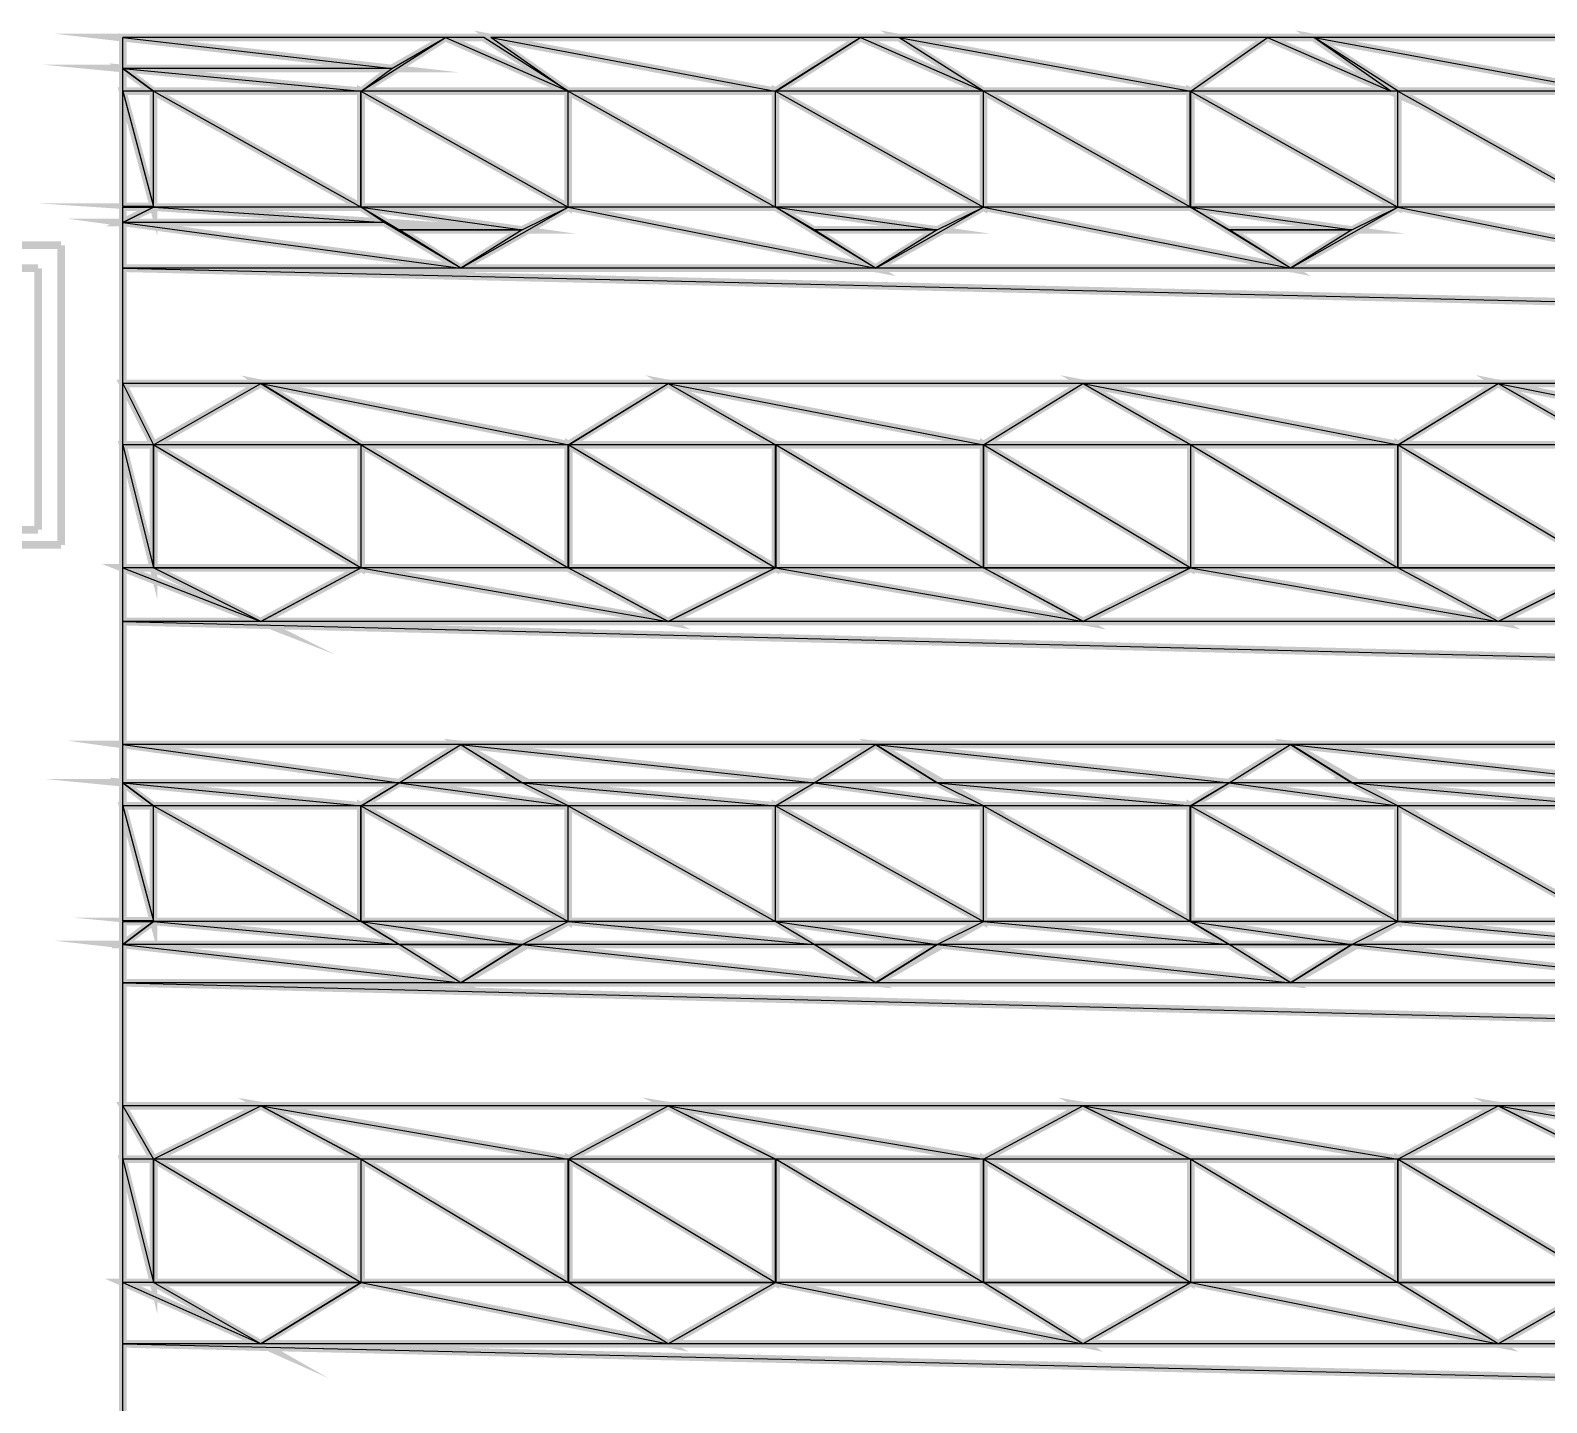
# Model space of a CAD drawing. Header units: metres. Extents: x -593 to 248, y 430 to 1024.
# Drawn here: x -488.8 to -480.43, y 579.05 to 586.62 of the extents above; entities that cross this region are included whole.
import ezdxf

# ---------------------------------------------------------------- set-up
doc = ezdxf.new("R2010")
doc.units = ezdxf.units.M
doc.header["$MEASUREMENT"] = 0
for name, color, linetype in [('C00-00-00-BLACK', 7, 'Continuous'), ('C62-64-65', 252, 'Continuous'), ('C93-95-97', 253, 'Continuous')]:
    doc.layers.add(name, color=color, linetype=linetype)

msp = doc.modelspace()

# ---------------------------------------------------------------- linework, layer by layer
at = {"layer": 'C00-00-00-BLACK', "const_width": 0.0423}
for points in [[(-488.2864, 586.5828), (-460.9308, 586.5828)], [(-488.2864, 573.1028), (-488.2864, 586.5828)], [(-486.9698, 586.2868), (-486.5048, 586.5828)], [(-486.2938, 586.5828), (-485.8278, 586.2868)], [(-484.6828, 586.2868), (-484.2168, 586.5828)], [(-484.0018, 586.5828), (-483.5358, 586.2868)], [(-482.3908, 586.2868), (-481.9678, 586.5828)], [(-481.7128, 586.5828), (-481.2478, 586.2868)], [(-488.2864, 586.4128), (-488.1168, 586.2868)], [(-488.1168, 586.2868), (-488.1168, 585.6478)], [(-486.9698, 586.2868), (-486.9698, 585.6478)], [(-485.8278, 586.2868), (-485.8278, 585.6478)], [(-484.6828, 586.2868), (-484.6828, 585.6478)], [(-483.5358, 586.2868), (-483.5358, 585.6478)], [(-482.3908, 586.2868), (-482.3908, 585.6478)], [(-481.2478, 586.2868), (-481.2478, 585.6478)], [(-488.2864, 585.5638), (-488.1168, 585.6478)], [(-486.9698, 585.6478), (-486.4208, 585.3108)], [(-486.4208, 585.3108), (-485.8278, 585.6478)], [(-484.6828, 585.6478), (-484.1318, 585.3108)], [(-484.1318, 585.3108), (-483.5358, 585.6478)], [(-482.3908, 585.6478), (-481.8408, 585.3108)], [(-481.8408, 585.3108), (-481.2478, 585.6478)], [(-489.9, 585.4378), (-488.6269, 585.4378)], [(-488.6269, 583.7838), (-488.6269, 585.4378)], [(-489.9, 585.3108), (-488.7535, 585.3108)], [(-488.7535, 583.8678), (-488.7535, 585.3108)], [(-488.1168, 584.3368), (-487.5244, 584.6748)], [(-487.5244, 584.6748), (-486.9698, 584.3368)], [(-485.8278, 584.3368), (-485.2758, 584.6748)], [(-485.2758, 584.6748), (-484.6828, 584.3368)], [(-483.5358, 584.3368), (-482.9868, 584.6748)], [(-482.9868, 584.6748), (-482.3908, 584.3368)], [(-481.2478, 584.3368), (-480.6948, 584.6748)], [(-480.6948, 584.6748), (-480.1028, 584.3368)], [(-488.1168, 584.3368), (-488.1168, 583.6568)], [(-486.9698, 584.3368), (-486.9698, 583.6568)], [(-485.8278, 584.3368), (-485.8278, 583.6568)], [(-484.6828, 584.3368), (-484.6828, 583.6568)], [(-483.5358, 584.3368), (-483.5358, 583.6568)], [(-482.3908, 584.3368), (-482.3908, 583.6568)], [(-481.2478, 584.3368), (-481.2478, 583.6568)], [(-489.9, 583.8678), (-488.7535, 583.8678)], [(-489.9, 583.7838), (-488.6269, 583.7838)], [(-488.1168, 583.6568), (-487.5244, 583.3608)], [(-487.5244, 583.3608), (-486.9698, 583.6568)], [(-485.8278, 583.6568), (-485.2758, 583.3608)], [(-485.2758, 583.3608), (-484.6828, 583.6568)], [(-483.5358, 583.6568), (-482.9868, 583.3608)], [(-482.9868, 583.3608), (-482.3908, 583.6568)], [(-481.2478, 583.6568), (-480.6948, 583.3608)], [(-480.6948, 583.3608), (-480.1028, 583.6568)], [(-486.9698, 582.3438), (-486.4208, 582.6828)], [(-486.4208, 582.6828), (-485.8278, 582.3438)], [(-484.6828, 582.3438), (-484.1318, 582.6828)], [(-484.1318, 582.6828), (-483.5358, 582.3438)], [(-482.3908, 582.3438), (-481.8408, 582.6828)], [(-481.8408, 582.6828), (-481.2478, 582.3438)], [(-488.2864, 582.4718), (-488.1168, 582.3438)], [(-488.1168, 582.3438), (-488.1168, 581.7068)], [(-486.9698, 582.3438), (-486.9698, 581.7068)], [(-485.8278, 582.3438), (-485.8278, 581.7068)], [(-484.6828, 582.3438), (-484.6828, 581.7068)], [(-483.5358, 582.3438), (-483.5358, 581.7068)], [(-482.3908, 582.3438), (-482.3908, 581.7068)], [(-481.2478, 582.3438), (-481.2478, 581.7068)], [(-488.2864, 581.5788), (-488.1168, 581.7068)], [(-486.9698, 581.7068), (-486.4208, 581.3678)], [(-486.4208, 581.3678), (-485.8278, 581.7068)], [(-484.6828, 581.7068), (-484.1318, 581.3678)], [(-484.1318, 581.3678), (-483.5358, 581.7068)], [(-482.3908, 581.7068), (-481.8408, 581.3678)], [(-481.8408, 581.3678), (-481.2478, 581.7068)], [(-488.1168, 580.3938), (-487.5244, 580.6898)], [(-487.5244, 580.6898), (-486.9698, 580.3938)], [(-485.8278, 580.3938), (-485.2758, 580.6898)], [(-485.2758, 580.6898), (-484.6828, 580.3938)], [(-483.5358, 580.3938), (-482.9868, 580.6898)], [(-482.9868, 580.6898), (-482.3908, 580.3938)], [(-481.2478, 580.3938), (-480.6948, 580.6898)], [(-480.6948, 580.6898), (-480.1028, 580.3938)], [(-488.1168, 580.3938), (-488.1168, 579.7148)], [(-486.9698, 580.3938), (-486.9698, 579.7148)], [(-485.8278, 580.3938), (-485.8278, 579.7148)], [(-484.6828, 580.3938), (-484.6828, 579.7148)], [(-483.5358, 580.3938), (-483.5358, 579.7148)], [(-482.3908, 580.3938), (-482.3908, 579.7148)], [(-481.2478, 580.3938), (-481.2478, 579.7148)], [(-488.1168, 579.7148), (-487.5244, 579.3758)], [(-487.5244, 579.3758), (-486.9698, 579.7148)], [(-485.8278, 579.7148), (-485.2758, 579.3758)], [(-485.2758, 579.3758), (-484.6828, 579.7148)], [(-483.5358, 579.7148), (-482.9868, 579.3758)], [(-482.9868, 579.3758), (-482.3908, 579.7148)], [(-481.2478, 579.7148), (-480.6948, 579.3758)], [(-480.6948, 579.3758), (-480.1028, 579.7148)]]:
    msp.add_lwpolyline(points, dxfattribs=at)
at = {"layer": 'C62-64-65', "const_width": 0.0423}
for points in [[(-486.5048, 586.5828), (-485.8278, 586.2868), (-486.9698, 586.2868), (-486.5048, 586.5828)], [(-486.2938, 586.5828), (-486.5048, 586.5828), (-485.8278, 586.2868), (-486.2938, 586.5828)], [(-484.2148, 586.5828), (-483.5358, 586.2868), (-484.6798, 586.2868), (-484.2148, 586.5828)], [(-484.0018, 586.5828), (-484.2148, 586.5828), (-483.5358, 586.2868), (-484.0018, 586.5828)], [(-481.9678, 586.5828), (-481.2878, 586.2868), (-482.3908, 586.2868), (-481.9678, 586.5828)], [(-481.7128, 586.5828), (-481.9678, 586.5828), (-481.2878, 586.2868), (-481.7128, 586.5828)], [(-488.2864, 586.4128), (-488.1168, 586.2868), (-488.2864, 586.2868), (-488.2864, 586.4128)], [(-488.2864, 586.2868), (-488.1168, 585.6508), (-488.2864, 585.6508), (-488.2864, 586.2868)], [(-488.1168, 586.2868), (-488.2864, 586.2868), (-488.1168, 585.6508), (-488.1168, 586.2868)], [(-485.8278, 586.2868), (-486.9728, 586.2868), (-485.8278, 585.6478), (-485.8278, 586.2868)], [(-486.9728, 586.2868), (-485.8278, 585.6478), (-486.9728, 585.6478), (-486.9728, 586.2868)], [(-483.5358, 586.2868), (-484.6828, 586.2868), (-483.5358, 585.6478), (-483.5358, 586.2868)], [(-484.6828, 586.2868), (-483.5358, 585.6478), (-484.6828, 585.6478), (-484.6828, 586.2868)], [(-481.2478, 586.2868), (-482.3938, 586.2868), (-481.2478, 585.6478), (-481.2478, 586.2868)], [(-482.3938, 586.2868), (-481.2478, 585.6478), (-482.3938, 585.6478), (-482.3938, 586.2868)], [(-486.9728, 585.6478), (-486.0818, 585.5218), (-486.7628, 585.5218), (-486.9728, 585.6478)], [(-484.6828, 585.6478), (-483.7918, 585.5218), (-484.4708, 585.5218), (-484.6828, 585.6478)], [(-482.3938, 585.6478), (-481.5018, 585.5218), (-482.1818, 585.5218), (-482.3938, 585.6478)], [(-488.2864, 585.6478), (-488.1168, 585.6478), (-488.2864, 585.5638), (-488.2864, 585.6478)], [(-485.8278, 585.6478), (-486.9728, 585.6478), (-486.0818, 585.5218), (-485.8278, 585.6478)], [(-483.5358, 585.6478), (-484.6828, 585.6478), (-483.7918, 585.5218), (-483.5358, 585.6478)], [(-481.2478, 585.6478), (-482.3938, 585.6478), (-481.5018, 585.5218), (-481.2478, 585.6478)], [(-486.7598, 585.5218), (-486.0818, 585.5218), (-486.4208, 585.3108), (-486.7598, 585.5218)], [(-484.4708, 585.5218), (-483.7918, 585.5218), (-484.1318, 585.3108), (-484.4708, 585.5218)], [(-482.1788, 585.5218), (-481.5018, 585.5218), (-481.8408, 585.3108), (-482.1788, 585.5218)], [(-487.5244, 584.6748), (-486.9698, 584.3368), (-488.1168, 584.3368), (-487.5244, 584.6748)], [(-485.2758, 584.6748), (-484.6828, 584.3368), (-485.8278, 584.3368), (-485.2758, 584.6748)], [(-482.9868, 584.6748), (-482.3908, 584.3368), (-483.5358, 584.3368), (-482.9868, 584.6748)], [(-480.6948, 584.6748), (-480.1028, 584.3368), (-481.2478, 584.3368), (-480.6948, 584.6748)], [(-486.9698, 584.3368), (-488.1143, 584.3368), (-486.9698, 583.6568), (-486.9698, 584.3368)], [(-488.1143, 584.3368), (-486.9698, 583.6568), (-488.1143, 583.6568), (-488.1143, 584.3368)], [(-484.6828, 584.3368), (-485.8248, 584.3368), (-484.6828, 583.6568), (-484.6828, 584.3368)], [(-485.8248, 584.3368), (-484.6828, 583.6568), (-485.8248, 583.6568), (-485.8248, 584.3368)], [(-482.3908, 584.3368), (-483.5338, 584.3368), (-482.3908, 583.6568), (-482.3908, 584.3368)], [(-483.5338, 584.3368), (-482.3908, 583.6568), (-483.5338, 583.6568), (-483.5338, 584.3368)], [(-480.1028, 584.3368), (-481.2458, 584.3368), (-480.1028, 583.6568), (-480.1028, 584.3368)], [(-481.2458, 584.3368), (-480.1028, 583.6568), (-481.2458, 583.6568), (-481.2458, 584.3368)], [(-488.1168, 583.6568), (-486.9698, 583.6568), (-487.5244, 583.3608), (-488.1168, 583.6568)], [(-485.8278, 583.6568), (-484.6828, 583.6568), (-485.2758, 583.3608), (-485.8278, 583.6568)], [(-483.5358, 583.6568), (-482.3908, 583.6568), (-482.9868, 583.3608), (-483.5358, 583.6568)], [(-481.2478, 583.6568), (-480.1028, 583.6568), (-480.6948, 583.3608), (-481.2478, 583.6568)], [(-486.4208, 582.6828), (-486.0818, 582.4718), (-486.7598, 582.4718), (-486.4208, 582.6828)], [(-484.1318, 582.6828), (-483.7918, 582.4718), (-484.4708, 582.4718), (-484.1318, 582.6828)], [(-481.8408, 582.6828), (-481.5018, 582.4718), (-482.1788, 582.4718), (-481.8408, 582.6828)], [(-488.2864, 582.4718), (-488.1168, 582.3438), (-488.2864, 582.3438), (-488.2864, 582.4718)], [(-488.2864, 582.3438), (-488.1168, 581.7098), (-488.2864, 581.7098), (-488.2864, 582.3438)], [(-486.0818, 582.4718), (-486.7628, 582.4718), (-485.8278, 582.3438), (-486.0818, 582.4718)], [(-486.7628, 582.4718), (-485.8278, 582.3438), (-486.9728, 582.3438), (-486.7628, 582.4718)], [(-483.7918, 582.4718), (-484.4708, 582.4718), (-483.5358, 582.3438), (-483.7918, 582.4718)], [(-484.4708, 582.4718), (-483.5358, 582.3438), (-484.6828, 582.3438), (-484.4708, 582.4718)], [(-481.5018, 582.4718), (-482.1818, 582.4718), (-481.2478, 582.3438), (-481.5018, 582.4718)], [(-482.1818, 582.4718), (-481.2478, 582.3438), (-482.3938, 582.3438), (-482.1818, 582.4718)], [(-488.1168, 582.3438), (-488.2864, 582.3438), (-488.1168, 581.7098), (-488.1168, 582.3438)], [(-485.8278, 582.3438), (-486.9728, 582.3438), (-485.8278, 581.7068), (-485.8278, 582.3438)], [(-486.9728, 582.3438), (-485.8278, 581.7068), (-486.9728, 581.7068), (-486.9728, 582.3438)], [(-483.5358, 582.3438), (-484.6828, 582.3438), (-483.5358, 581.7068), (-483.5358, 582.3438)], [(-484.6828, 582.3438), (-483.5358, 581.7068), (-484.6828, 581.7068), (-484.6828, 582.3438)], [(-481.2478, 582.3438), (-482.3938, 582.3438), (-481.2478, 581.7068), (-481.2478, 582.3438)], [(-482.3938, 582.3438), (-481.2478, 581.7068), (-482.3938, 581.7068), (-482.3938, 582.3438)], [(-488.2864, 581.7068), (-488.1168, 581.7068), (-488.2864, 581.5788), (-488.2864, 581.7068)], [(-485.8278, 581.7068), (-486.9728, 581.7068), (-486.0818, 581.5788), (-485.8278, 581.7068)], [(-486.9728, 581.7068), (-486.0818, 581.5788), (-486.7628, 581.5788), (-486.9728, 581.7068)], [(-483.5358, 581.7068), (-484.6828, 581.7068), (-483.7918, 581.5788), (-483.5358, 581.7068)], [(-484.6828, 581.7068), (-483.7918, 581.5788), (-484.4708, 581.5788), (-484.6828, 581.7068)], [(-481.2478, 581.7068), (-482.3938, 581.7068), (-481.5018, 581.5788), (-481.2478, 581.7068)], [(-482.3938, 581.7068), (-481.5018, 581.5788), (-482.1818, 581.5788), (-482.3938, 581.7068)], [(-486.7598, 581.5788), (-486.0818, 581.5788), (-486.4208, 581.3678), (-486.7598, 581.5788)], [(-484.4708, 581.5788), (-483.7918, 581.5788), (-484.1318, 581.3678), (-484.4708, 581.5788)], [(-482.1788, 581.5788), (-481.5018, 581.5788), (-481.8408, 581.3678), (-482.1788, 581.5788)], [(-487.5244, 580.6898), (-486.9698, 580.3938), (-488.1168, 580.3938), (-487.5244, 580.6898)], [(-485.2758, 580.6898), (-484.6828, 580.3938), (-485.8278, 580.3938), (-485.2758, 580.6898)], [(-482.9868, 580.6898), (-482.3908, 580.3938), (-483.5358, 580.3938), (-482.9868, 580.6898)], [(-480.6948, 580.6898), (-480.1028, 580.3938), (-481.2478, 580.3938), (-480.6948, 580.6898)], [(-486.9698, 580.3938), (-488.1143, 580.3938), (-486.9698, 579.7148), (-486.9698, 580.3938)], [(-488.1143, 580.3938), (-486.9698, 579.7148), (-488.1143, 579.7148), (-488.1143, 580.3938)], [(-484.6828, 580.3938), (-485.8248, 580.3938), (-484.6828, 579.7148), (-484.6828, 580.3938)], [(-485.8248, 580.3938), (-484.6828, 579.7148), (-485.8248, 579.7148), (-485.8248, 580.3938)], [(-482.3908, 580.3938), (-483.5338, 580.3938), (-482.3908, 579.7148), (-482.3908, 580.3938)], [(-483.5338, 580.3938), (-482.3908, 579.7148), (-483.5338, 579.7148), (-483.5338, 580.3938)], [(-480.1028, 580.3938), (-481.2458, 580.3938), (-480.1028, 579.7148), (-480.1028, 580.3938)], [(-481.2458, 580.3938), (-480.1028, 579.7148), (-481.2458, 579.7148), (-481.2458, 580.3938)], [(-488.1168, 579.7148), (-486.9698, 579.7148), (-487.5244, 579.3758), (-488.1168, 579.7148)], [(-485.8278, 579.7148), (-484.6828, 579.7148), (-485.2758, 579.3758), (-485.8278, 579.7148)], [(-483.5358, 579.7148), (-482.3908, 579.7148), (-482.9868, 579.3758), (-483.5358, 579.7148)], [(-481.2478, 579.7148), (-480.1028, 579.7148), (-480.6948, 579.3758), (-481.2478, 579.7148)]]:
    msp.add_lwpolyline(points, close=True, dxfattribs=at)
at = {"layer": 'C62-64-65'}
for points in [[(-486.5048, 586.5828), (-485.8278, 586.2868), (-486.9698, 586.2868), (-486.5048, 586.5828)], [(-486.2938, 586.5828), (-486.5048, 586.5828), (-485.8278, 586.2868), (-486.2938, 586.5828)], [(-484.2148, 586.5828), (-483.5358, 586.2868), (-484.6798, 586.2868), (-484.2148, 586.5828)], [(-484.0018, 586.5828), (-484.2148, 586.5828), (-483.5358, 586.2868), (-484.0018, 586.5828)], [(-481.9678, 586.5828), (-481.2878, 586.2868), (-482.3908, 586.2868), (-481.9678, 586.5828)], [(-481.7128, 586.5828), (-481.9678, 586.5828), (-481.2878, 586.2868), (-481.7128, 586.5828)], [(-488.2864, 586.4128), (-488.1168, 586.2868), (-488.2864, 586.2868), (-488.2864, 586.4128)], [(-488.1168, 586.2868), (-488.2864, 586.2868), (-488.1168, 585.6508), (-488.1168, 586.2868)], [(-488.2864, 586.2868), (-488.1168, 585.6508), (-488.2864, 585.6508), (-488.2864, 586.2868)], [(-485.8278, 586.2868), (-486.9728, 586.2868), (-485.8278, 585.6478), (-485.8278, 586.2868)], [(-486.9728, 586.2868), (-485.8278, 585.6478), (-486.9728, 585.6478), (-486.9728, 586.2868)], [(-483.5358, 586.2868), (-484.6828, 586.2868), (-483.5358, 585.6478), (-483.5358, 586.2868)], [(-484.6828, 586.2868), (-483.5358, 585.6478), (-484.6828, 585.6478), (-484.6828, 586.2868)], [(-481.2478, 586.2868), (-482.3938, 586.2868), (-481.2478, 585.6478), (-481.2478, 586.2868)], [(-482.3938, 586.2868), (-481.2478, 585.6478), (-482.3938, 585.6478), (-482.3938, 586.2868)], [(-488.2864, 585.6478), (-488.1168, 585.6478), (-488.2864, 585.5638), (-488.2864, 585.6478)], [(-485.8278, 585.6478), (-486.9728, 585.6478), (-486.0818, 585.5218), (-485.8278, 585.6478)], [(-486.9728, 585.6478), (-486.0818, 585.5218), (-486.7628, 585.5218), (-486.9728, 585.6478)], [(-483.5358, 585.6478), (-484.6828, 585.6478), (-483.7918, 585.5218), (-483.5358, 585.6478)], [(-484.6828, 585.6478), (-483.7918, 585.5218), (-484.4708, 585.5218), (-484.6828, 585.6478)], [(-481.2478, 585.6478), (-482.3938, 585.6478), (-481.5018, 585.5218), (-481.2478, 585.6478)], [(-482.3938, 585.6478), (-481.5018, 585.5218), (-482.1818, 585.5218), (-482.3938, 585.6478)], [(-486.7598, 585.5218), (-486.0818, 585.5218), (-486.4208, 585.3108), (-486.7598, 585.5218)], [(-484.4708, 585.5218), (-483.7918, 585.5218), (-484.1318, 585.3108), (-484.4708, 585.5218)], [(-482.1788, 585.5218), (-481.5018, 585.5218), (-481.8408, 585.3108), (-482.1788, 585.5218)], [(-487.5244, 584.6748), (-486.9698, 584.3368), (-488.1168, 584.3368), (-487.5244, 584.6748)], [(-485.2758, 584.6748), (-484.6828, 584.3368), (-485.8278, 584.3368), (-485.2758, 584.6748)], [(-482.9868, 584.6748), (-482.3908, 584.3368), (-483.5358, 584.3368), (-482.9868, 584.6748)], [(-480.6948, 584.6748), (-480.1028, 584.3368), (-481.2478, 584.3368), (-480.6948, 584.6748)], [(-486.9698, 584.3368), (-488.1143, 584.3368), (-486.9698, 583.6568), (-486.9698, 584.3368)], [(-488.1143, 584.3368), (-486.9698, 583.6568), (-488.1143, 583.6568), (-488.1143, 584.3368)], [(-484.6828, 584.3368), (-485.8248, 584.3368), (-484.6828, 583.6568), (-484.6828, 584.3368)], [(-485.8248, 584.3368), (-484.6828, 583.6568), (-485.8248, 583.6568), (-485.8248, 584.3368)], [(-482.3908, 584.3368), (-483.5338, 584.3368), (-482.3908, 583.6568), (-482.3908, 584.3368)], [(-483.5338, 584.3368), (-482.3908, 583.6568), (-483.5338, 583.6568), (-483.5338, 584.3368)], [(-480.1028, 584.3368), (-481.2458, 584.3368), (-480.1028, 583.6568), (-480.1028, 584.3368)], [(-481.2458, 584.3368), (-480.1028, 583.6568), (-481.2458, 583.6568), (-481.2458, 584.3368)], [(-488.1168, 583.6568), (-486.9698, 583.6568), (-487.5244, 583.3608), (-488.1168, 583.6568)], [(-485.8278, 583.6568), (-484.6828, 583.6568), (-485.2758, 583.3608), (-485.8278, 583.6568)], [(-483.5358, 583.6568), (-482.3908, 583.6568), (-482.9868, 583.3608), (-483.5358, 583.6568)], [(-481.2478, 583.6568), (-480.1028, 583.6568), (-480.6948, 583.3608), (-481.2478, 583.6568)], [(-486.4208, 582.6828), (-486.0818, 582.4718), (-486.7598, 582.4718), (-486.4208, 582.6828)], [(-484.1318, 582.6828), (-483.7918, 582.4718), (-484.4708, 582.4718), (-484.1318, 582.6828)], [(-481.8408, 582.6828), (-481.5018, 582.4718), (-482.1788, 582.4718), (-481.8408, 582.6828)], [(-488.2864, 582.4718), (-488.1168, 582.3438), (-488.2864, 582.3438), (-488.2864, 582.4718)], [(-486.7628, 582.4718), (-485.8278, 582.3438), (-486.9728, 582.3438), (-486.7628, 582.4718)], [(-486.0818, 582.4718), (-486.7628, 582.4718), (-485.8278, 582.3438), (-486.0818, 582.4718)], [(-484.4708, 582.4718), (-483.5358, 582.3438), (-484.6828, 582.3438), (-484.4708, 582.4718)], [(-483.7918, 582.4718), (-484.4708, 582.4718), (-483.5358, 582.3438), (-483.7918, 582.4718)], [(-482.1818, 582.4718), (-481.2478, 582.3438), (-482.3938, 582.3438), (-482.1818, 582.4718)], [(-481.5018, 582.4718), (-482.1818, 582.4718), (-481.2478, 582.3438), (-481.5018, 582.4718)], [(-488.1168, 582.3438), (-488.2864, 582.3438), (-488.1168, 581.7098), (-488.1168, 582.3438)], [(-488.2864, 582.3438), (-488.1168, 581.7098), (-488.2864, 581.7098), (-488.2864, 582.3438)], [(-485.8278, 582.3438), (-486.9728, 582.3438), (-485.8278, 581.7068), (-485.8278, 582.3438)], [(-486.9728, 582.3438), (-485.8278, 581.7068), (-486.9728, 581.7068), (-486.9728, 582.3438)], [(-483.5358, 582.3438), (-484.6828, 582.3438), (-483.5358, 581.7068), (-483.5358, 582.3438)], [(-484.6828, 582.3438), (-483.5358, 581.7068), (-484.6828, 581.7068), (-484.6828, 582.3438)], [(-481.2478, 582.3438), (-482.3938, 582.3438), (-481.2478, 581.7068), (-481.2478, 582.3438)], [(-482.3938, 582.3438), (-481.2478, 581.7068), (-482.3938, 581.7068), (-482.3938, 582.3438)], [(-488.2864, 581.7068), (-488.1168, 581.7068), (-488.2864, 581.5788), (-488.2864, 581.7068)], [(-485.8278, 581.7068), (-486.9728, 581.7068), (-486.0818, 581.5788), (-485.8278, 581.7068)], [(-486.9728, 581.7068), (-486.0818, 581.5788), (-486.7628, 581.5788), (-486.9728, 581.7068)], [(-483.5358, 581.7068), (-484.6828, 581.7068), (-483.7918, 581.5788), (-483.5358, 581.7068)], [(-484.6828, 581.7068), (-483.7918, 581.5788), (-484.4708, 581.5788), (-484.6828, 581.7068)], [(-481.2478, 581.7068), (-482.3938, 581.7068), (-481.5018, 581.5788), (-481.2478, 581.7068)], [(-482.3938, 581.7068), (-481.5018, 581.5788), (-482.1818, 581.5788), (-482.3938, 581.7068)], [(-486.7598, 581.5788), (-486.0818, 581.5788), (-486.4208, 581.3678), (-486.7598, 581.5788)], [(-484.4708, 581.5788), (-483.7918, 581.5788), (-484.1318, 581.3678), (-484.4708, 581.5788)], [(-482.1788, 581.5788), (-481.5018, 581.5788), (-481.8408, 581.3678), (-482.1788, 581.5788)], [(-487.5244, 580.6898), (-486.9698, 580.3938), (-488.1168, 580.3938), (-487.5244, 580.6898)], [(-485.2758, 580.6898), (-484.6828, 580.3938), (-485.8278, 580.3938), (-485.2758, 580.6898)], [(-482.9868, 580.6898), (-482.3908, 580.3938), (-483.5358, 580.3938), (-482.9868, 580.6898)], [(-480.6948, 580.6898), (-480.1028, 580.3938), (-481.2478, 580.3938), (-480.6948, 580.6898)], [(-486.9698, 580.3938), (-488.1143, 580.3938), (-486.9698, 579.7148), (-486.9698, 580.3938)], [(-488.1143, 580.3938), (-486.9698, 579.7148), (-488.1143, 579.7148), (-488.1143, 580.3938)], [(-484.6828, 580.3938), (-485.8248, 580.3938), (-484.6828, 579.7148), (-484.6828, 580.3938)], [(-485.8248, 580.3938), (-484.6828, 579.7148), (-485.8248, 579.7148), (-485.8248, 580.3938)], [(-482.3908, 580.3938), (-483.5338, 580.3938), (-482.3908, 579.7148), (-482.3908, 580.3938)], [(-483.5338, 580.3938), (-482.3908, 579.7148), (-483.5338, 579.7148), (-483.5338, 580.3938)], [(-480.1028, 580.3938), (-481.2458, 580.3938), (-480.1028, 579.7148), (-480.1028, 580.3938)], [(-481.2458, 580.3938), (-480.1028, 579.7148), (-481.2458, 579.7148), (-481.2458, 580.3938)], [(-488.1168, 579.7148), (-486.9698, 579.7148), (-487.5244, 579.3758), (-488.1168, 579.7148)], [(-485.8278, 579.7148), (-484.6828, 579.7148), (-485.2758, 579.3758), (-485.8278, 579.7148)], [(-483.5358, 579.7148), (-482.3908, 579.7148), (-482.9868, 579.3758), (-483.5358, 579.7148)], [(-481.2478, 579.7148), (-480.1028, 579.7148), (-480.6948, 579.3758), (-481.2478, 579.7148)]]:
    msp.add_lwpolyline(points, close=True, dxfattribs=at)
at = {"layer": 'C93-95-97', "const_width": 0.0423}
for points in [[(-486.5048, 586.5828), (-488.2864, 586.5828), (-486.8018, 586.4128), (-486.5048, 586.5828)], [(-488.2864, 586.5828), (-486.8018, 586.4128), (-488.2864, 586.4128), (-488.2864, 586.5828)], [(-484.2168, 586.5828), (-486.2538, 586.5828), (-484.6858, 586.2868), (-484.2168, 586.5828)], [(-486.2538, 586.5828), (-484.6858, 586.2868), (-485.8308, 586.2868), (-486.2538, 586.5828)], [(-481.9678, 586.5828), (-484.0018, 586.5828), (-482.3908, 586.2868), (-481.9678, 586.5828)], [(-484.0018, 586.5828), (-482.3908, 586.2868), (-483.5358, 586.2868), (-484.0018, 586.5828)], [(-479.6768, 586.5828), (-481.7108, 586.5828), (-480.0998, 586.2868), (-479.6768, 586.5828)], [(-481.7108, 586.5828), (-480.0998, 586.2868), (-481.2458, 586.2868), (-481.7108, 586.5828)], [(-486.8018, 586.4128), (-488.2864, 586.4128), (-486.9698, 586.2868), (-486.8018, 586.4128)], [(-488.2864, 586.4128), (-486.9698, 586.2868), (-488.1168, 586.2868), (-488.2864, 586.4128)], [(-486.9698, 586.2868), (-488.1168, 586.2868), (-486.9698, 585.6478), (-486.9698, 586.2868)], [(-488.1168, 586.2868), (-486.9698, 585.6478), (-488.1168, 585.6478), (-488.1168, 586.2868)], [(-484.6828, 586.2868), (-485.8278, 586.2868), (-484.6828, 585.6478), (-484.6828, 586.2868)], [(-485.8278, 586.2868), (-484.6828, 585.6478), (-485.8278, 585.6478), (-485.8278, 586.2868)], [(-482.3908, 586.2868), (-483.5358, 586.2868), (-482.3908, 585.6478), (-482.3908, 586.2868)], [(-483.5358, 586.2868), (-482.3908, 585.6478), (-483.5358, 585.6478), (-483.5358, 586.2868)], [(-480.1028, 586.2868), (-481.2478, 586.2868), (-480.1028, 585.6478), (-480.1028, 586.2868)], [(-481.2478, 586.2868), (-480.1028, 585.6478), (-481.2478, 585.6478), (-481.2478, 586.2868)], [(-486.9698, 585.6478), (-488.1168, 585.6478), (-486.8438, 585.5638), (-486.9698, 585.6478)], [(-488.1168, 585.6478), (-486.8438, 585.5638), (-488.2864, 585.5638), (-488.1168, 585.6478)], [(-485.8278, 585.6478), (-484.1318, 585.3108), (-486.4208, 585.3108), (-485.8278, 585.6478)], [(-484.6828, 585.6478), (-485.8278, 585.6478), (-484.1318, 585.3108), (-484.6828, 585.6478)], [(-483.5358, 585.6478), (-481.8408, 585.3108), (-484.1288, 585.3108), (-483.5358, 585.6478)], [(-482.3908, 585.6478), (-483.5358, 585.6478), (-481.8408, 585.3108), (-482.3908, 585.6478)], [(-481.2478, 585.6478), (-479.5528, 585.3108), (-481.8408, 585.3108), (-481.2478, 585.6478)], [(-480.1028, 585.6478), (-481.2478, 585.6478), (-479.5528, 585.3108), (-480.1028, 585.6478)], [(-486.8438, 585.5638), (-488.2864, 585.5638), (-486.4208, 585.3108), (-486.8438, 585.5638)], [(-488.2864, 585.5638), (-486.4208, 585.3108), (-488.2864, 585.3108), (-488.2864, 585.5638)], [(-488.2864, 585.3108), (-460.9308, 584.6748), (-488.2864, 584.6748), (-488.2864, 585.3108)], [(-460.9308, 585.3108), (-488.2864, 585.3108), (-460.9308, 584.6748), (-460.9308, 585.3108)], [(-488.2864, 584.6748), (-488.1168, 584.3368), (-488.2864, 584.3368), (-488.2864, 584.6748)], [(-487.5244, 584.6748), (-488.2864, 584.6748), (-488.1168, 584.3368), (-487.5244, 584.6748)], [(-485.2758, 584.6748), (-487.5216, 584.6748), (-485.8248, 584.3368), (-485.2758, 584.6748)], [(-487.5216, 584.6748), (-485.8248, 584.3368), (-486.9698, 584.3368), (-487.5216, 584.6748)], [(-482.9868, 584.6748), (-485.2778, 584.6748), (-483.5358, 584.3368), (-482.9868, 584.6748)], [(-485.2778, 584.6748), (-483.5358, 584.3368), (-484.6828, 584.3368), (-485.2778, 584.6748)], [(-480.6948, 584.6748), (-482.9868, 584.6748), (-481.2458, 584.3368), (-480.6948, 584.6748)], [(-482.9868, 584.6748), (-481.2458, 584.3368), (-482.3908, 584.3368), (-482.9868, 584.6748)], [(-478.4058, 584.6748), (-480.6948, 584.6748), (-478.9988, 584.3368), (-478.4058, 584.6748)], [(-480.6948, 584.6748), (-478.9988, 584.3368), (-480.1028, 584.3368), (-480.6948, 584.6748)], [(-488.2864, 584.3368), (-488.1168, 583.6568), (-488.2864, 583.6568), (-488.2864, 584.3368)], [(-488.1168, 584.3368), (-488.2864, 584.3368), (-488.1168, 583.6568), (-488.1168, 584.3368)], [(-485.8278, 584.3368), (-486.9698, 584.3368), (-485.8278, 583.6568), (-485.8278, 584.3368)], [(-486.9698, 584.3368), (-485.8278, 583.6568), (-486.9698, 583.6568), (-486.9698, 584.3368)], [(-483.5358, 584.3368), (-484.6798, 584.3368), (-483.5358, 583.6568), (-483.5358, 584.3368)], [(-484.6798, 584.3368), (-483.5358, 583.6568), (-484.6798, 583.6568), (-484.6798, 584.3368)], [(-481.2478, 584.3368), (-482.3908, 584.3368), (-481.2478, 583.6568), (-481.2478, 584.3368)], [(-482.3908, 584.3368), (-481.2478, 583.6568), (-482.3908, 583.6568), (-482.3908, 584.3368)], [(-488.1168, 583.6568), (-488.2864, 583.6568), (-487.5244, 583.3608), (-488.1168, 583.6568)], [(-488.2864, 583.6568), (-487.5244, 583.3608), (-488.2864, 583.3608), (-488.2864, 583.6568)], [(-486.9728, 583.6568), (-485.2778, 583.3608), (-487.5244, 583.3608), (-486.9728, 583.6568)], [(-485.8278, 583.6568), (-486.9728, 583.6568), (-485.2778, 583.3608), (-485.8278, 583.6568)], [(-484.6828, 583.6568), (-482.9838, 583.3608), (-485.2758, 583.3608), (-484.6828, 583.6568)], [(-483.5358, 583.6568), (-484.6828, 583.6568), (-482.9838, 583.3608), (-483.5358, 583.6568)], [(-482.3938, 583.6568), (-480.6948, 583.3608), (-482.9868, 583.3608), (-482.3938, 583.6568)], [(-481.2478, 583.6568), (-482.3938, 583.6568), (-480.6948, 583.3608), (-481.2478, 583.6568)], [(-480.0998, 583.6568), (-478.4028, 583.3608), (-480.6948, 583.3608), (-480.0998, 583.6568)], [(-488.2864, 583.3608), (-460.9308, 582.6828), (-488.2864, 582.6828), (-488.2864, 583.3608)], [(-460.9308, 583.3608), (-488.2864, 583.3608), (-460.9308, 582.6828), (-460.9308, 583.3608)], [(-486.4208, 582.6828), (-488.2864, 582.6828), (-486.7598, 582.4718), (-486.4208, 582.6828)], [(-488.2864, 582.6828), (-486.7598, 582.4718), (-488.2864, 582.4718), (-488.2864, 582.6828)], [(-484.1318, 582.6828), (-486.4238, 582.6828), (-484.4708, 582.4718), (-484.1318, 582.6828)], [(-486.4238, 582.6828), (-484.4708, 582.4718), (-486.0818, 582.4718), (-486.4238, 582.6828)], [(-481.8408, 582.6828), (-484.1318, 582.6828), (-482.1788, 582.4718), (-481.8408, 582.6828)], [(-484.1318, 582.6828), (-482.1788, 582.4718), (-483.7918, 582.4718), (-484.1318, 582.6828)], [(-479.5498, 582.6828), (-481.8388, 582.6828), (-479.9298, 582.4718), (-479.5498, 582.6828)], [(-481.8388, 582.6828), (-479.9298, 582.4718), (-481.4998, 582.4718), (-481.8388, 582.6828)], [(-488.2864, 582.4718), (-486.9698, 582.3438), (-488.1168, 582.3438), (-488.2864, 582.4718)], [(-486.0818, 582.4718), (-484.6828, 582.3438), (-485.8278, 582.3438), (-486.0818, 582.4718)], [(-483.7918, 582.4718), (-482.3908, 582.3438), (-483.5358, 582.3438), (-483.7918, 582.4718)], [(-481.5018, 582.4718), (-480.1028, 582.3438), (-481.2478, 582.3438), (-481.5018, 582.4718)], [(-486.7598, 582.4718), (-488.2864, 582.4718), (-486.9698, 582.3438), (-486.7598, 582.4718)], [(-484.4708, 582.4718), (-486.0818, 582.4718), (-484.6828, 582.3438), (-484.4708, 582.4718)], [(-482.1788, 582.4718), (-483.7918, 582.4718), (-482.3908, 582.3438), (-482.1788, 582.4718)], [(-479.8898, 582.4718), (-481.5018, 582.4718), (-480.1028, 582.3438), (-479.8898, 582.4718)], [(-486.9698, 582.3438), (-488.1168, 582.3438), (-486.9698, 581.7068), (-486.9698, 582.3438)], [(-488.1168, 582.3438), (-486.9698, 581.7068), (-488.1168, 581.7068), (-488.1168, 582.3438)], [(-484.6828, 582.3438), (-485.8278, 582.3438), (-484.6828, 581.7068), (-484.6828, 582.3438)], [(-485.8278, 582.3438), (-484.6828, 581.7068), (-485.8278, 581.7068), (-485.8278, 582.3438)], [(-482.3908, 582.3438), (-483.5358, 582.3438), (-482.3908, 581.7068), (-482.3908, 582.3438)], [(-483.5358, 582.3438), (-482.3908, 581.7068), (-483.5358, 581.7068), (-483.5358, 582.3438)], [(-480.1028, 582.3438), (-481.2478, 582.3438), (-480.1028, 581.7068), (-480.1028, 582.3438)], [(-481.2478, 582.3438), (-480.1028, 581.7068), (-481.2478, 581.7068), (-481.2478, 582.3438)], [(-486.9698, 581.7068), (-488.1168, 581.7068), (-486.7598, 581.5788), (-486.9698, 581.7068)], [(-488.1168, 581.7068), (-486.7598, 581.5788), (-488.2864, 581.5788), (-488.1168, 581.7068)], [(-484.6828, 581.7068), (-485.8278, 581.7068), (-484.4708, 581.5788), (-484.6828, 581.7068)], [(-485.8278, 581.7068), (-484.4708, 581.5788), (-486.0818, 581.5788), (-485.8278, 581.7068)], [(-482.3908, 581.7068), (-483.5358, 581.7068), (-482.1788, 581.5788), (-482.3908, 581.7068)], [(-483.5358, 581.7068), (-482.1788, 581.5788), (-483.7918, 581.5788), (-483.5358, 581.7068)], [(-480.1028, 581.7068), (-481.2478, 581.7068), (-479.8898, 581.5788), (-480.1028, 581.7068)], [(-481.2478, 581.7068), (-479.8898, 581.5788), (-481.5018, 581.5788), (-481.2478, 581.7068)], [(-486.7598, 581.5788), (-488.2864, 581.5788), (-486.4208, 581.3678), (-486.7598, 581.5788)], [(-488.2864, 581.5788), (-486.4208, 581.3678), (-488.2864, 581.3678), (-488.2864, 581.5788)], [(-486.0818, 581.5788), (-484.1288, 581.3678), (-486.4208, 581.3678), (-486.0818, 581.5788)], [(-484.4708, 581.5788), (-486.0818, 581.5788), (-484.1288, 581.3678), (-484.4708, 581.5788)], [(-483.7918, 581.5788), (-481.8388, 581.3678), (-484.1288, 581.3678), (-483.7918, 581.5788)], [(-482.1788, 581.5788), (-483.7918, 581.5788), (-481.8388, 581.3678), (-482.1788, 581.5788)], [(-481.5018, 581.5788), (-479.5498, 581.3678), (-481.8408, 581.3678), (-481.5018, 581.5788)], [(-479.8898, 581.5788), (-481.5018, 581.5788), (-479.5498, 581.3678), (-479.8898, 581.5788)], [(-488.2864, 581.3678), (-460.9308, 580.6898), (-488.2864, 580.6898), (-488.2864, 581.3678)], [(-460.9308, 581.3678), (-488.2864, 581.3678), (-460.9308, 580.6898), (-460.9308, 581.3678)], [(-488.2864, 580.6898), (-488.1168, 580.3938), (-488.2864, 580.3938), (-488.2864, 580.6898)], [(-487.5244, 580.6898), (-488.2864, 580.6898), (-488.1168, 580.3938), (-487.5244, 580.6898)], [(-485.2758, 580.6898), (-487.5244, 580.6898), (-485.8278, 580.3938), (-485.2758, 580.6898)], [(-487.5244, 580.6898), (-485.8278, 580.3938), (-486.9698, 580.3938), (-487.5244, 580.6898)], [(-482.9868, 580.6898), (-485.2778, 580.6898), (-483.5358, 580.3938), (-482.9868, 580.6898)], [(-485.2778, 580.6898), (-483.5358, 580.3938), (-484.6828, 580.3938), (-485.2778, 580.6898)], [(-480.6948, 580.6898), (-482.9868, 580.6898), (-481.2478, 580.3938), (-480.6948, 580.6898)], [(-482.9868, 580.6898), (-481.2478, 580.3938), (-482.3938, 580.3938), (-482.9868, 580.6898)], [(-478.4058, 580.6898), (-480.6948, 580.6898), (-478.9988, 580.3938), (-478.4058, 580.6898)], [(-480.6948, 580.6898), (-478.9988, 580.3938), (-480.1028, 580.3938), (-480.6948, 580.6898)], [(-488.2864, 580.3938), (-488.1168, 579.7148), (-488.2864, 579.7148), (-488.2864, 580.3938)], [(-488.1168, 580.3938), (-488.2864, 580.3938), (-488.1168, 579.7148), (-488.1168, 580.3938)], [(-485.8278, 580.3938), (-486.9698, 580.3938), (-485.8278, 579.7148), (-485.8278, 580.3938)], [(-486.9698, 580.3938), (-485.8278, 579.7148), (-486.9698, 579.7148), (-486.9698, 580.3938)], [(-483.5358, 580.3938), (-484.6798, 580.3938), (-483.5358, 579.7148), (-483.5358, 580.3938)], [(-484.6798, 580.3938), (-483.5358, 579.7148), (-484.6798, 579.7148), (-484.6798, 580.3938)], [(-481.2478, 580.3938), (-482.3908, 580.3938), (-481.2478, 579.7148), (-481.2478, 580.3938)], [(-482.3908, 580.3938), (-481.2478, 579.7148), (-482.3908, 579.7148), (-482.3908, 580.3938)], [(-488.1168, 579.7148), (-488.2864, 579.7148), (-487.5244, 579.3758), (-488.1168, 579.7148)], [(-488.2864, 579.7148), (-487.5244, 579.3758), (-488.2864, 579.3758), (-488.2864, 579.7148)], [(-486.9698, 579.7148), (-485.2758, 579.3758), (-487.5244, 579.3758), (-486.9698, 579.7148)], [(-485.8278, 579.7148), (-486.9698, 579.7148), (-485.2758, 579.3758), (-485.8278, 579.7148)], [(-484.6828, 579.7148), (-482.9868, 579.3758), (-485.2758, 579.3758), (-484.6828, 579.7148)], [(-483.5358, 579.7148), (-484.6828, 579.7148), (-482.9868, 579.3758), (-483.5358, 579.7148)], [(-482.3908, 579.7148), (-480.6948, 579.3758), (-482.9868, 579.3758), (-482.3908, 579.7148)], [(-481.2478, 579.7148), (-482.3908, 579.7148), (-480.6948, 579.3758), (-481.2478, 579.7148)], [(-480.1028, 579.7148), (-478.4058, 579.3758), (-480.6948, 579.3758), (-480.1028, 579.7148)], [(-488.2864, 579.3758), (-460.9308, 578.7398), (-488.2864, 578.7398), (-488.2864, 579.3758)], [(-460.9308, 579.3758), (-488.2864, 579.3758), (-460.9308, 578.7398), (-460.9308, 579.3758)]]:
    msp.add_lwpolyline(points, close=True, dxfattribs=at)
at = {"layer": 'C93-95-97'}
for points in [[(-486.5048, 586.5828), (-488.2864, 586.5828), (-486.8018, 586.4128), (-486.5048, 586.5828)], [(-488.2864, 586.5828), (-486.8018, 586.4128), (-488.2864, 586.4128), (-488.2864, 586.5828)], [(-484.2168, 586.5828), (-486.2538, 586.5828), (-484.6858, 586.2868), (-484.2168, 586.5828)], [(-486.2538, 586.5828), (-484.6858, 586.2868), (-485.8308, 586.2868), (-486.2538, 586.5828)], [(-481.9678, 586.5828), (-484.0018, 586.5828), (-482.3908, 586.2868), (-481.9678, 586.5828)], [(-484.0018, 586.5828), (-482.3908, 586.2868), (-483.5358, 586.2868), (-484.0018, 586.5828)], [(-479.6768, 586.5828), (-481.7108, 586.5828), (-480.0998, 586.2868), (-479.6768, 586.5828)], [(-481.7108, 586.5828), (-480.0998, 586.2868), (-481.2458, 586.2868), (-481.7108, 586.5828)], [(-486.8018, 586.4128), (-488.2864, 586.4128), (-486.9698, 586.2868), (-486.8018, 586.4128)], [(-488.2864, 586.4128), (-486.9698, 586.2868), (-488.1168, 586.2868), (-488.2864, 586.4128)], [(-486.9698, 586.2868), (-488.1168, 586.2868), (-486.9698, 585.6478), (-486.9698, 586.2868)], [(-488.1168, 586.2868), (-486.9698, 585.6478), (-488.1168, 585.6478), (-488.1168, 586.2868)], [(-484.6828, 586.2868), (-485.8278, 586.2868), (-484.6828, 585.6478), (-484.6828, 586.2868)], [(-485.8278, 586.2868), (-484.6828, 585.6478), (-485.8278, 585.6478), (-485.8278, 586.2868)], [(-482.3908, 586.2868), (-483.5358, 586.2868), (-482.3908, 585.6478), (-482.3908, 586.2868)], [(-483.5358, 586.2868), (-482.3908, 585.6478), (-483.5358, 585.6478), (-483.5358, 586.2868)], [(-480.1028, 586.2868), (-481.2478, 586.2868), (-480.1028, 585.6478), (-480.1028, 586.2868)], [(-481.2478, 586.2868), (-480.1028, 585.6478), (-481.2478, 585.6478), (-481.2478, 586.2868)], [(-488.1168, 585.6478), (-486.8438, 585.5638), (-488.2864, 585.5638), (-488.1168, 585.6478)], [(-486.9698, 585.6478), (-488.1168, 585.6478), (-486.8438, 585.5638), (-486.9698, 585.6478)], [(-485.8278, 585.6478), (-484.1318, 585.3108), (-486.4208, 585.3108), (-485.8278, 585.6478)], [(-484.6828, 585.6478), (-485.8278, 585.6478), (-484.1318, 585.3108), (-484.6828, 585.6478)], [(-483.5358, 585.6478), (-481.8408, 585.3108), (-484.1288, 585.3108), (-483.5358, 585.6478)], [(-482.3908, 585.6478), (-483.5358, 585.6478), (-481.8408, 585.3108), (-482.3908, 585.6478)], [(-481.2478, 585.6478), (-479.5528, 585.3108), (-481.8408, 585.3108), (-481.2478, 585.6478)], [(-480.1028, 585.6478), (-481.2478, 585.6478), (-479.5528, 585.3108), (-480.1028, 585.6478)], [(-486.8438, 585.5638), (-488.2864, 585.5638), (-486.4208, 585.3108), (-486.8438, 585.5638)], [(-488.2864, 585.5638), (-486.4208, 585.3108), (-488.2864, 585.3108), (-488.2864, 585.5638)], [(-460.9308, 585.3108), (-488.2864, 585.3108), (-460.9308, 584.6748), (-460.9308, 585.3108)], [(-488.2864, 585.3108), (-460.9308, 584.6748), (-488.2864, 584.6748), (-488.2864, 585.3108)], [(-487.5244, 584.6748), (-488.2864, 584.6748), (-488.1168, 584.3368), (-487.5244, 584.6748)], [(-488.2864, 584.6748), (-488.1168, 584.3368), (-488.2864, 584.3368), (-488.2864, 584.6748)], [(-485.2758, 584.6748), (-487.5216, 584.6748), (-485.8248, 584.3368), (-485.2758, 584.6748)], [(-487.5216, 584.6748), (-485.8248, 584.3368), (-486.9698, 584.3368), (-487.5216, 584.6748)], [(-482.9868, 584.6748), (-485.2778, 584.6748), (-483.5358, 584.3368), (-482.9868, 584.6748)], [(-485.2778, 584.6748), (-483.5358, 584.3368), (-484.6828, 584.3368), (-485.2778, 584.6748)], [(-480.6948, 584.6748), (-482.9868, 584.6748), (-481.2458, 584.3368), (-480.6948, 584.6748)], [(-482.9868, 584.6748), (-481.2458, 584.3368), (-482.3908, 584.3368), (-482.9868, 584.6748)], [(-478.4058, 584.6748), (-480.6948, 584.6748), (-478.9988, 584.3368), (-478.4058, 584.6748)], [(-480.6948, 584.6748), (-478.9988, 584.3368), (-480.1028, 584.3368), (-480.6948, 584.6748)], [(-488.1168, 584.3368), (-488.2864, 584.3368), (-488.1168, 583.6568), (-488.1168, 584.3368)], [(-488.2864, 584.3368), (-488.1168, 583.6568), (-488.2864, 583.6568), (-488.2864, 584.3368)], [(-485.8278, 584.3368), (-486.9698, 584.3368), (-485.8278, 583.6568), (-485.8278, 584.3368)], [(-486.9698, 584.3368), (-485.8278, 583.6568), (-486.9698, 583.6568), (-486.9698, 584.3368)], [(-483.5358, 584.3368), (-484.6798, 584.3368), (-483.5358, 583.6568), (-483.5358, 584.3368)], [(-484.6798, 584.3368), (-483.5358, 583.6568), (-484.6798, 583.6568), (-484.6798, 584.3368)], [(-481.2478, 584.3368), (-482.3908, 584.3368), (-481.2478, 583.6568), (-481.2478, 584.3368)], [(-482.3908, 584.3368), (-481.2478, 583.6568), (-482.3908, 583.6568), (-482.3908, 584.3368)], [(-488.1168, 583.6568), (-488.2864, 583.6568), (-487.5244, 583.3608), (-488.1168, 583.6568)], [(-488.2864, 583.6568), (-487.5244, 583.3608), (-488.2864, 583.3608), (-488.2864, 583.6568)], [(-486.9728, 583.6568), (-485.2778, 583.3608), (-487.5244, 583.3608), (-486.9728, 583.6568)], [(-485.8278, 583.6568), (-486.9728, 583.6568), (-485.2778, 583.3608), (-485.8278, 583.6568)], [(-484.6828, 583.6568), (-482.9838, 583.3608), (-485.2758, 583.3608), (-484.6828, 583.6568)], [(-483.5358, 583.6568), (-484.6828, 583.6568), (-482.9838, 583.3608), (-483.5358, 583.6568)], [(-482.3938, 583.6568), (-480.6948, 583.3608), (-482.9868, 583.3608), (-482.3938, 583.6568)], [(-481.2478, 583.6568), (-482.3938, 583.6568), (-480.6948, 583.3608), (-481.2478, 583.6568)], [(-480.0998, 583.6568), (-478.4028, 583.3608), (-480.6948, 583.3608), (-480.0998, 583.6568)], [(-460.9308, 583.3608), (-488.2864, 583.3608), (-460.9308, 582.6828), (-460.9308, 583.3608)], [(-488.2864, 583.3608), (-460.9308, 582.6828), (-488.2864, 582.6828), (-488.2864, 583.3608)], [(-486.4208, 582.6828), (-488.2864, 582.6828), (-486.7598, 582.4718), (-486.4208, 582.6828)], [(-488.2864, 582.6828), (-486.7598, 582.4718), (-488.2864, 582.4718), (-488.2864, 582.6828)], [(-484.1318, 582.6828), (-486.4238, 582.6828), (-484.4708, 582.4718), (-484.1318, 582.6828)], [(-486.4238, 582.6828), (-484.4708, 582.4718), (-486.0818, 582.4718), (-486.4238, 582.6828)], [(-481.8408, 582.6828), (-484.1318, 582.6828), (-482.1788, 582.4718), (-481.8408, 582.6828)], [(-484.1318, 582.6828), (-482.1788, 582.4718), (-483.7918, 582.4718), (-484.1318, 582.6828)], [(-479.5498, 582.6828), (-481.8388, 582.6828), (-479.9298, 582.4718), (-479.5498, 582.6828)], [(-481.8388, 582.6828), (-479.9298, 582.4718), (-481.4998, 582.4718), (-481.8388, 582.6828)], [(-486.7598, 582.4718), (-488.2864, 582.4718), (-486.9698, 582.3438), (-486.7598, 582.4718)], [(-488.2864, 582.4718), (-486.9698, 582.3438), (-488.1168, 582.3438), (-488.2864, 582.4718)], [(-484.4708, 582.4718), (-486.0818, 582.4718), (-484.6828, 582.3438), (-484.4708, 582.4718)], [(-486.0818, 582.4718), (-484.6828, 582.3438), (-485.8278, 582.3438), (-486.0818, 582.4718)], [(-482.1788, 582.4718), (-483.7918, 582.4718), (-482.3908, 582.3438), (-482.1788, 582.4718)], [(-483.7918, 582.4718), (-482.3908, 582.3438), (-483.5358, 582.3438), (-483.7918, 582.4718)], [(-479.8898, 582.4718), (-481.5018, 582.4718), (-480.1028, 582.3438), (-479.8898, 582.4718)], [(-481.5018, 582.4718), (-480.1028, 582.3438), (-481.2478, 582.3438), (-481.5018, 582.4718)], [(-486.9698, 582.3438), (-488.1168, 582.3438), (-486.9698, 581.7068), (-486.9698, 582.3438)], [(-488.1168, 582.3438), (-486.9698, 581.7068), (-488.1168, 581.7068), (-488.1168, 582.3438)], [(-484.6828, 582.3438), (-485.8278, 582.3438), (-484.6828, 581.7068), (-484.6828, 582.3438)], [(-485.8278, 582.3438), (-484.6828, 581.7068), (-485.8278, 581.7068), (-485.8278, 582.3438)], [(-482.3908, 582.3438), (-483.5358, 582.3438), (-482.3908, 581.7068), (-482.3908, 582.3438)], [(-483.5358, 582.3438), (-482.3908, 581.7068), (-483.5358, 581.7068), (-483.5358, 582.3438)], [(-480.1028, 582.3438), (-481.2478, 582.3438), (-480.1028, 581.7068), (-480.1028, 582.3438)], [(-481.2478, 582.3438), (-480.1028, 581.7068), (-481.2478, 581.7068), (-481.2478, 582.3438)], [(-488.1168, 581.7068), (-486.7598, 581.5788), (-488.2864, 581.5788), (-488.1168, 581.7068)], [(-486.9698, 581.7068), (-488.1168, 581.7068), (-486.7598, 581.5788), (-486.9698, 581.7068)], [(-485.8278, 581.7068), (-484.4708, 581.5788), (-486.0818, 581.5788), (-485.8278, 581.7068)], [(-484.6828, 581.7068), (-485.8278, 581.7068), (-484.4708, 581.5788), (-484.6828, 581.7068)], [(-483.5358, 581.7068), (-482.1788, 581.5788), (-483.7918, 581.5788), (-483.5358, 581.7068)], [(-482.3908, 581.7068), (-483.5358, 581.7068), (-482.1788, 581.5788), (-482.3908, 581.7068)], [(-481.2478, 581.7068), (-479.8898, 581.5788), (-481.5018, 581.5788), (-481.2478, 581.7068)], [(-480.1028, 581.7068), (-481.2478, 581.7068), (-479.8898, 581.5788), (-480.1028, 581.7068)], [(-486.7598, 581.5788), (-488.2864, 581.5788), (-486.4208, 581.3678), (-486.7598, 581.5788)], [(-488.2864, 581.5788), (-486.4208, 581.3678), (-488.2864, 581.3678), (-488.2864, 581.5788)], [(-486.0818, 581.5788), (-484.1288, 581.3678), (-486.4208, 581.3678), (-486.0818, 581.5788)], [(-484.4708, 581.5788), (-486.0818, 581.5788), (-484.1288, 581.3678), (-484.4708, 581.5788)], [(-483.7918, 581.5788), (-481.8388, 581.3678), (-484.1288, 581.3678), (-483.7918, 581.5788)], [(-482.1788, 581.5788), (-483.7918, 581.5788), (-481.8388, 581.3678), (-482.1788, 581.5788)], [(-481.5018, 581.5788), (-479.5498, 581.3678), (-481.8408, 581.3678), (-481.5018, 581.5788)], [(-479.8898, 581.5788), (-481.5018, 581.5788), (-479.5498, 581.3678), (-479.8898, 581.5788)], [(-460.9308, 581.3678), (-488.2864, 581.3678), (-460.9308, 580.6898), (-460.9308, 581.3678)], [(-488.2864, 581.3678), (-460.9308, 580.6898), (-488.2864, 580.6898), (-488.2864, 581.3678)], [(-487.5244, 580.6898), (-488.2864, 580.6898), (-488.1168, 580.3938), (-487.5244, 580.6898)], [(-488.2864, 580.6898), (-488.1168, 580.3938), (-488.2864, 580.3938), (-488.2864, 580.6898)], [(-485.2758, 580.6898), (-487.5244, 580.6898), (-485.8278, 580.3938), (-485.2758, 580.6898)], [(-487.5244, 580.6898), (-485.8278, 580.3938), (-486.9698, 580.3938), (-487.5244, 580.6898)], [(-482.9868, 580.6898), (-485.2778, 580.6898), (-483.5358, 580.3938), (-482.9868, 580.6898)], [(-485.2778, 580.6898), (-483.5358, 580.3938), (-484.6828, 580.3938), (-485.2778, 580.6898)], [(-480.6948, 580.6898), (-482.9868, 580.6898), (-481.2478, 580.3938), (-480.6948, 580.6898)], [(-482.9868, 580.6898), (-481.2478, 580.3938), (-482.3938, 580.3938), (-482.9868, 580.6898)], [(-478.4058, 580.6898), (-480.6948, 580.6898), (-478.9988, 580.3938), (-478.4058, 580.6898)], [(-480.6948, 580.6898), (-478.9988, 580.3938), (-480.1028, 580.3938), (-480.6948, 580.6898)], [(-488.1168, 580.3938), (-488.2864, 580.3938), (-488.1168, 579.7148), (-488.1168, 580.3938)], [(-488.2864, 580.3938), (-488.1168, 579.7148), (-488.2864, 579.7148), (-488.2864, 580.3938)], [(-485.8278, 580.3938), (-486.9698, 580.3938), (-485.8278, 579.7148), (-485.8278, 580.3938)], [(-486.9698, 580.3938), (-485.8278, 579.7148), (-486.9698, 579.7148), (-486.9698, 580.3938)], [(-483.5358, 580.3938), (-484.6798, 580.3938), (-483.5358, 579.7148), (-483.5358, 580.3938)], [(-484.6798, 580.3938), (-483.5358, 579.7148), (-484.6798, 579.7148), (-484.6798, 580.3938)], [(-481.2478, 580.3938), (-482.3908, 580.3938), (-481.2478, 579.7148), (-481.2478, 580.3938)], [(-482.3908, 580.3938), (-481.2478, 579.7148), (-482.3908, 579.7148), (-482.3908, 580.3938)], [(-488.1168, 579.7148), (-488.2864, 579.7148), (-487.5244, 579.3758), (-488.1168, 579.7148)], [(-488.2864, 579.7148), (-487.5244, 579.3758), (-488.2864, 579.3758), (-488.2864, 579.7148)], [(-486.9698, 579.7148), (-485.2758, 579.3758), (-487.5244, 579.3758), (-486.9698, 579.7148)], [(-485.8278, 579.7148), (-486.9698, 579.7148), (-485.2758, 579.3758), (-485.8278, 579.7148)], [(-484.6828, 579.7148), (-482.9868, 579.3758), (-485.2758, 579.3758), (-484.6828, 579.7148)], [(-483.5358, 579.7148), (-484.6828, 579.7148), (-482.9868, 579.3758), (-483.5358, 579.7148)], [(-482.3908, 579.7148), (-480.6948, 579.3758), (-482.9868, 579.3758), (-482.3908, 579.7148)], [(-481.2478, 579.7148), (-482.3908, 579.7148), (-480.6948, 579.3758), (-481.2478, 579.7148)], [(-480.1028, 579.7148), (-478.4058, 579.3758), (-480.6948, 579.3758), (-480.1028, 579.7148)], [(-460.9308, 579.3758), (-488.2864, 579.3758), (-460.9308, 578.7398), (-460.9308, 579.3758)], [(-488.2864, 579.3758), (-460.9308, 578.7398), (-488.2864, 578.7398), (-488.2864, 579.3758)]]:
    msp.add_lwpolyline(points, close=True, dxfattribs=at)

doc.saveas('drawing.dxf')
